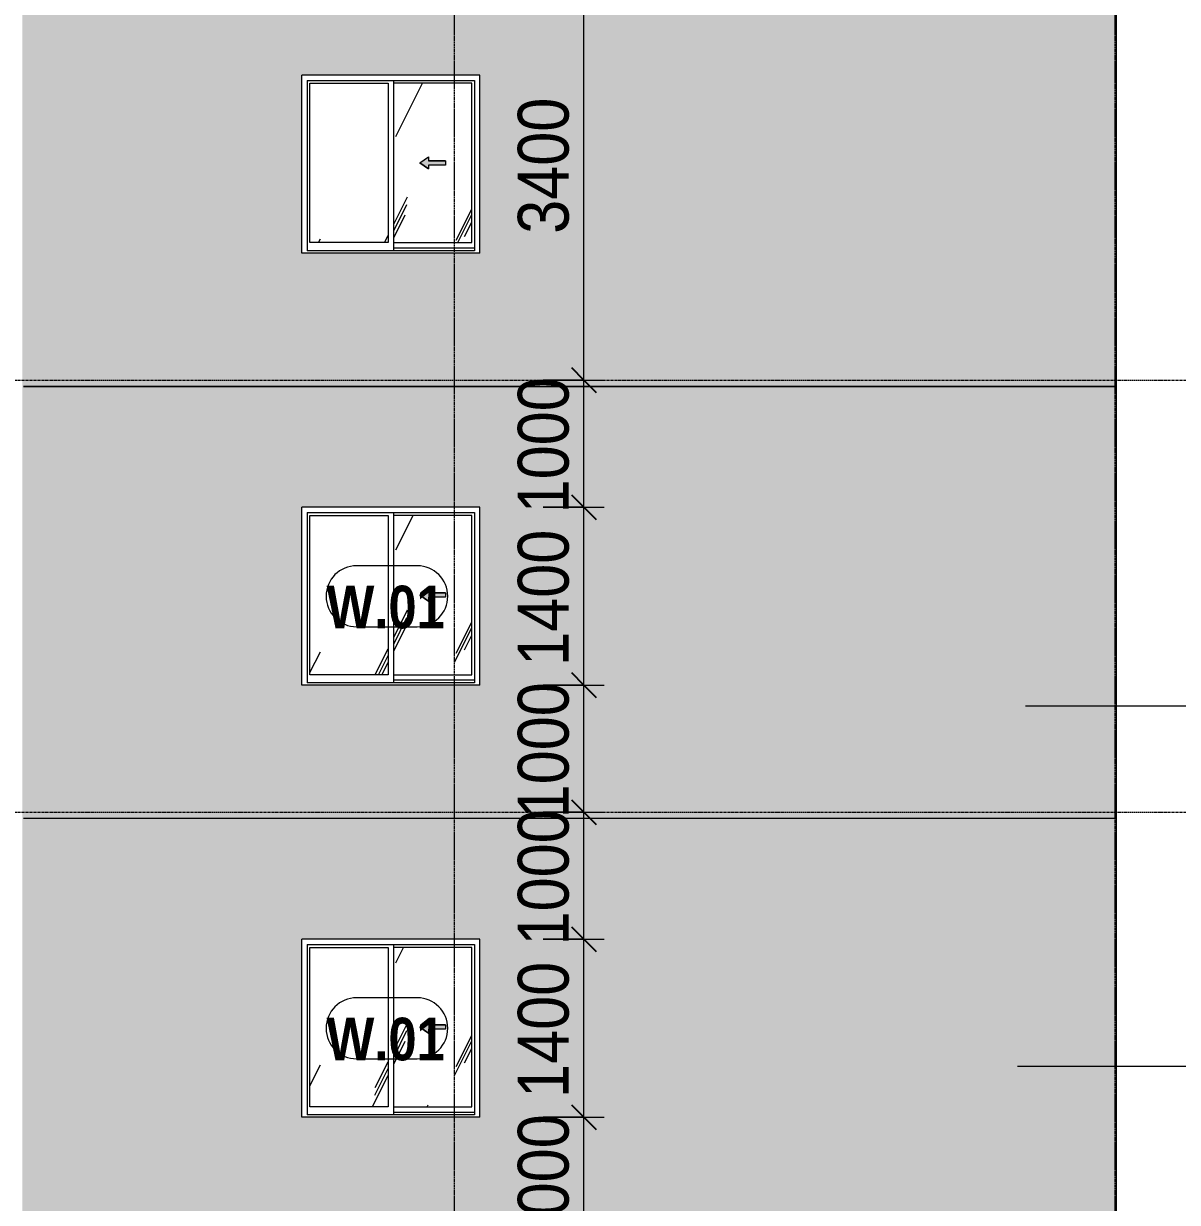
# Model space of a CAD drawing. Header units: millimetres. Extents: x -134153 to 99383, y -5233 to 35400.
# Drawn here: x -42243 to -33164, y 5930 to 15206 of the extents above; entities that cross this region are included whole.
import ezdxf

# ---------------------------------------------------------------- set-up
doc = ezdxf.new("R2010")
doc.units = ezdxf.units.MM
for name, pattern in [('1 NÉT CALL OUT', [6, 3, -3]), ('Centre', [31.75, 6.35, -4.7625, 15.875, -4.7625]), ('Grid Line', [22.225, 12.7, -3.175, 3.175, -3.175])]:
    doc.linetypes.add(name, pattern=pattern)
for name, color, linetype, lineweight in [('A-ANNO-DIMS', 211, 'Continuous', 9), ('A-ANNO-DIMS-160', 211, 'Continuous', 9), ('A-DETL-GENF', 92, 'Continuous', 9), ('A-DETL-GENF-1', 92, '1 NÉT CALL OUT', 9), ('A-FLOR-LEVL-2', 51, 'Centre', 9), ('A-GLAZ', 151, 'Continuous', 9), ('A-GLAZ-3', 7, '1 NÉT CALL OUT', 9), ('A-GLAZ-IDEN', 152, 'Continuous', 9), ('A-WALL', 113, 'Continuous', 9), ('A-WALL-IDEN', 211, 'Continuous', 9), ('A-WALL-PATT-2', 111, 'Continuous', 5), ('S-GRID-1', 1, 'Grid Line', 9)]:
    doc.layers.add(name, color=color, linetype=linetype, lineweight=lineweight)
doc.styles.add('Arial_B_1', font='arialbd_0.ttf', dxfattribs={"width": 0.85, "height": 336})
doc.styles.add('UTM Avo', font='UTM Avo.ttf', dxfattribs={"width": 0.9, "height": 400})
doc.dimstyles.new('1_Dim_chi_tiet_2_5', dxfattribs={"dimscale": 304.8, "dimtxt": 399.720379, "dimasz": 0.629921, "dimexe": 0.524934, "dimexo": 0.0625, "dimgap": 0.052493, "dimtad": 1, "dimdec": 0, "dimrnd": 5, "dimzin": 0, "dimdsep": 46, "dimtxsty": 'UTM Avo', "dimblk1": 'OBLIQUE', "dimblk2": 'OBLIQUE', "dimsah": 1, "dimcen": 0.09, "dimdle": 0.524934, "dimazin": 0, "dimtfac": 1, "dimtdec": 4, "dimtix": 1, "dimtmove": 0, "dimatfit": 3, "dimfxl": 1.049869, "dimfxlon": 1, "dimtvp": 1, "dimtolj": 1, "dimtzin": 0, "dimarcsym": 2})
pattern_1 = [(63.435, (-79954.8, 1311.3), (-0.002, 1625.6), [567.96, -3066.99]), (63.435, (-81580.4, 1311.3), (-0.002, 1625.6), [567.96, -3066.99]), (63.435, (-79176.65, 1625.35), (-0.002, 1625.6), [567.96, -3066.99]), (63.435, (-80802.25, 1625.35), (-0.002, 1625.6), [567.96, -3066.99]), (63.435, (-79294.4, 1514.5), (-0.002, 1625.6), [567.96, -3066.99]), (63.435, (-80920, 1514.5), (-0.002, 1625.6), [567.96, -3066.99]), (63.435, (-79414.5, 2149.4), (-0.002, 1625.6), [276.055, -3358.896]), (63.435, (-81040.1, 2149.4), (-0.002, 1625.6), [276.055, -3358.896]), (63.435, (-79493, 2051.15), (-0.002, 1625.6), [567.96, -3066.99]), (63.435, (-81118.6, 2051.15), (-0.002, 1625.6), [567.96, -3066.99]), (63.435, (-79479.15, 2121.7), (-0.002, 1625.6), [567.96, -3066.99]), (63.435, (-81104.76, 2121.7), (-0.002, 1625.6), [567.96, -3066.99]), (63.435, (-80135, 1812.2), (-0.002, 1625.6), [567.96, -3066.99]), (63.435, (-81760.6, 1812.2), (-0.002, 1625.6), [567.96, -3066.99]), (63.435, (-80121.15, 1895.35), (-0.002, 1625.6), [567.96, -3066.99]), (63.435, (-81746.75, 1895.35), (-0.002, 1625.6), [567.96, -3066.99]), (63.435, (-80117.4, 1955.3), (-0.002, 1625.6), [567.96, -3066.99]), (63.435, (-81743, 1955.3), (-0.002, 1625.6), [567.96, -3066.99])]

# ---------------------------------------------------------------- blocks, each defined once
blk = doc.blocks.new('1_FAMILY RVT - W01-WxH 1400x1400xmm-V8-TKCS_MẶT ĐỨNG HƯỚNG BẮC')
at = {"layer": 'A-DETL-GENF-1'}
blk.add_hatch(color=256, dxfattribs=at).paths.add_polyline_path([(-39057.1, 10662.1), (-39057.1, 10692.6), (-38921.7, 10692.6), (-38921.7, 10726.5), (-39057.1, 10726.5), (-39057.1, 10757), (-39124.9, 10709.5)])
at = {"layer": 'A-GLAZ'}
h = blk.add_hatch(dxfattribs=at)
h.set_pattern_fill('FP_1', color=256, style=0, pattern_type=2)
h.set_pattern_definition(pattern_1)
h.paths.add_polyline_path([(-39374.9, 10082.6), (-39374.9, 11336.5), (-39989.1, 11336.5), (-39989.1, 10082.6)])
h = blk.add_hatch(dxfattribs=at)
h.set_pattern_fill('FP_1', color=256, style=0, pattern_type=2)
h.set_pattern_definition(pattern_1)
h.paths.add_polyline_path([(-38716.1, 10082.6), (-38716.1, 11336.5), (-39330.4, 11336.5), (-39330.4, 10082.6)])
h.paths.add_polyline_path([(-39057.1, 10662.1), (-39124.9, 10709.5), (-39057.1, 10757), (-39057.1, 10726.5), (-38921.7, 10726.5), (-38921.7, 10692.6), (-39057.1, 10692.6)])
at = {"layer": 'A-DETL-GENF'}
for p, q in [((-39124.9, 10709.5), (-39057.1, 10757)), ((-39124.9, 10709.5), (-39057.1, 10757)), ((-39124.9, 10709.5), (-39057.1, 10662.1)), ((-39057.1, 10662.1), (-39124.9, 10709.5)), ((-39057.1, 10757), (-39057.1, 10726.5)), ((-39057.1, 10757), (-39057.1, 10726.5)), ((-38921.7, 10726.5), (-39057.1, 10726.5)), ((-39057.1, 10726.5), (-38921.7, 10726.5)), ((-39057.1, 10692.6), (-39057.1, 10662.1)), ((-38921.7, 10692.6), (-39057.1, 10692.6)), ((-39057.1, 10692.6), (-39057.1, 10662.1)), ((-38921.7, 10692.6), (-39057.1, 10692.6)), ((-38921.7, 10726.5), (-38921.7, 10692.6)), ((-38921.7, 10726.5), (-38921.7, 10692.6))]:
    blk.add_line(p, q, dxfattribs=at)
at = {"layer": 'A-GLAZ'}
for p, q in [((-38652.6, 11400), (-40052.6, 11400)), ((-40052.6, 10000), (-40052.6, 11400)), ((-40011.7, 11359.1), (-40011.7, 10019)), ((-40011.7, 11359.1), (-38693.6, 11359.1)), ((-39989.1, 11336.5), (-39374.9, 11336.5)), ((-39989.1, 10082.6), (-39989.1, 11336.5)), ((-39374.9, 11336.5), (-39374.9, 10082.6)), ((-39330.4, 10019), (-39330.4, 11359.1)), ((-38716.1, 11336.5), (-39330.4, 11336.5)), ((-38716.1, 10082.6), (-38716.1, 11336.5)), ((-38693.6, 11359.1), (-38693.6, 10019)), ((-38652.6, 10000), (-38652.6, 11400)), ((-38693.6, 10019), (-40011.7, 10019)), ((-39374.9, 10082.6), (-39989.1, 10082.6)), ((-39330.4, 10082.6), (-38716.1, 10082.6)), ((-38693.6, 10038.1), (-39330.4, 10038.1)), ((-38693.6, 10038.1), (-39330.4, 10038.1)), ((-38652.6, 10000), (-40052.6, 10000))]:
    blk.add_line(p, q, dxfattribs=at)
blk = doc.blocks.new('1_FAMILY RVT - W01-WxH 1400x1400xmm-V41-TKCS_MẶT ĐỨNG HƯỚNG BẮC')
at = {"layer": 'A-DETL-GENF-1'}
blk.add_hatch(color=256, dxfattribs=at).paths.add_polyline_path([(-39057.1, 7262.1), (-39057.1, 7292.6), (-38921.7, 7292.6), (-38921.7, 7326.5), (-39057.1, 7326.5), (-39057.1, 7357), (-39124.9, 7309.5)])
at = {"layer": 'A-GLAZ'}
h = blk.add_hatch(dxfattribs=at)
h.set_pattern_fill('FP_1', color=256, style=0, pattern_type=2)
h.set_pattern_definition(pattern_1)
h.paths.add_polyline_path([(-39374.9, 6682.5), (-39374.9, 7936.5), (-39989.1, 7936.5), (-39989.1, 6682.5)])
h = blk.add_hatch(dxfattribs=at)
h.set_pattern_fill('FP_1', color=256, style=0, pattern_type=2)
h.set_pattern_definition(pattern_1)
h.paths.add_polyline_path([(-38716.1, 6682.5), (-38716.1, 7936.5), (-39330.4, 7936.5), (-39330.4, 6682.5)])
h.paths.add_polyline_path([(-39057.1, 7262.1), (-39124.9, 7309.5), (-39057.1, 7357), (-39057.1, 7326.5), (-38921.7, 7326.5), (-38921.7, 7292.6), (-39057.1, 7292.6)])
at = {"layer": 'A-DETL-GENF'}
for p, q in [((-39124.9, 7309.5), (-39057.1, 7357)), ((-39124.9, 7309.5), (-39057.1, 7357)), ((-39057.1, 7357), (-39057.1, 7326.5)), ((-39057.1, 7357), (-39057.1, 7326.5)), ((-39124.9, 7309.5), (-39057.1, 7262.1)), ((-39057.1, 7262.1), (-39124.9, 7309.5)), ((-38921.7, 7326.5), (-39057.1, 7326.5)), ((-39057.1, 7326.5), (-38921.7, 7326.5)), ((-39057.1, 7292.6), (-39057.1, 7262.1)), ((-38921.7, 7292.6), (-39057.1, 7292.6)), ((-39057.1, 7292.6), (-39057.1, 7262.1)), ((-38921.7, 7292.6), (-39057.1, 7292.6)), ((-38921.7, 7326.5), (-38921.7, 7292.6)), ((-38921.7, 7326.5), (-38921.7, 7292.6))]:
    blk.add_line(p, q, dxfattribs=at)
at = {"layer": 'A-GLAZ'}
for p, q in [((-38652.6, 8000), (-40052.6, 8000)), ((-40052.6, 6600), (-40052.6, 8000)), ((-38652.6, 6600), (-38652.6, 8000)), ((-40011.7, 7959.1), (-40011.7, 6619)), ((-40011.7, 7959.1), (-38693.6, 7959.1)), ((-39989.1, 7936.5), (-39374.9, 7936.5)), ((-39989.1, 6682.5), (-39989.1, 7936.5)), ((-39374.9, 7936.5), (-39374.9, 6682.5)), ((-39330.4, 6619), (-39330.4, 7959.1)), ((-38716.1, 7936.5), (-39330.4, 7936.5)), ((-38716.1, 6682.5), (-38716.1, 7936.5)), ((-38693.6, 7959.1), (-38693.6, 6619)), ((-39374.9, 6682.5), (-39989.1, 6682.5)), ((-39330.4, 6682.5), (-38716.1, 6682.5)), ((-38652.6, 6600), (-40052.6, 6600)), ((-38693.6, 6619), (-40011.7, 6619)), ((-38693.6, 6638.1), (-39330.4, 6638.1)), ((-38693.6, 6638.1), (-39330.4, 6638.1))]:
    blk.add_line(p, q, dxfattribs=at)
blk = doc.blocks.new('1_FAMILY RVT - W01-WxH 1400x1400xmm-V139-TKCS_MẶT ĐỨNG HƯỚNG BẮC')
at = {"layer": 'A-DETL-GENF-1'}
blk.add_hatch(color=256, dxfattribs=at).paths.add_polyline_path([(-39057.1, 14062.1), (-39057.1, 14092.6), (-38921.7, 14092.6), (-38921.7, 14126.5), (-39057.1, 14126.5), (-39057.1, 14157), (-39124.9, 14109.5)])
at = {"layer": 'A-GLAZ'}
h = blk.add_hatch(dxfattribs=at)
h.set_pattern_fill('FP_1', color=256, style=0, pattern_type=2)
h.set_pattern_definition(pattern_1)
h.paths.add_polyline_path([(-39374.9, 13482.6), (-39374.9, 14736.5), (-39989.1, 14736.5), (-39989.1, 13482.6)])
h = blk.add_hatch(dxfattribs=at)
h.set_pattern_fill('FP_1', color=256, style=0, pattern_type=2)
h.set_pattern_definition(pattern_1)
h.paths.add_polyline_path([(-38716.1, 13482.6), (-38716.1, 14736.5), (-39330.4, 14736.5), (-39330.4, 13482.6)])
h.paths.add_polyline_path([(-39057.1, 14062.1), (-39124.9, 14109.5), (-39057.1, 14157), (-39057.1, 14126.5), (-38921.7, 14126.5), (-38921.7, 14092.6), (-39057.1, 14092.6)])
at = {"layer": 'A-DETL-GENF'}
for p, q in [((-39124.9, 14109.5), (-39057.1, 14157)), ((-39124.9, 14109.5), (-39057.1, 14157)), ((-39124.9, 14109.5), (-39057.1, 14062.1)), ((-39057.1, 14062.1), (-39124.9, 14109.5)), ((-39057.1, 14157), (-39057.1, 14126.5)), ((-39057.1, 14157), (-39057.1, 14126.5)), ((-38921.7, 14126.5), (-39057.1, 14126.5)), ((-39057.1, 14126.5), (-38921.7, 14126.5)), ((-38921.7, 14126.5), (-38921.7, 14092.6)), ((-38921.7, 14126.5), (-38921.7, 14092.6)), ((-39057.1, 14092.6), (-39057.1, 14062.1)), ((-38921.7, 14092.6), (-39057.1, 14092.6)), ((-39057.1, 14092.6), (-39057.1, 14062.1)), ((-38921.7, 14092.6), (-39057.1, 14092.6))]:
    blk.add_line(p, q, dxfattribs=at)
at = {"layer": 'A-GLAZ'}
for p, q in [((-38652.6, 14800), (-40052.6, 14800)), ((-40052.6, 13400), (-40052.6, 14800)), ((-40011.7, 14759.1), (-40011.7, 13419)), ((-40011.7, 14759.1), (-38693.6, 14759.1)), ((-39330.4, 13419), (-39330.4, 14759.1)), ((-38693.6, 14759.1), (-38693.6, 13419)), ((-38652.6, 13400), (-38652.6, 14800)), ((-39989.1, 14736.5), (-39374.9, 14736.5)), ((-39989.1, 13482.6), (-39989.1, 14736.5)), ((-39374.9, 14736.5), (-39374.9, 13482.6)), ((-38716.1, 14736.5), (-39330.4, 14736.5)), ((-38716.1, 13482.6), (-38716.1, 14736.5)), ((-39374.9, 13482.6), (-39989.1, 13482.6)), ((-39330.4, 13482.6), (-38716.1, 13482.6)), ((-38652.6, 13400), (-40052.6, 13400)), ((-38693.6, 13419), (-40011.7, 13419)), ((-38693.6, 13438.1), (-39330.4, 13438.1)), ((-38693.6, 13438.1), (-39330.4, 13438.1))]:
    blk.add_line(p, q, dxfattribs=at)
blk = doc.blocks.new('SSA-WINDOW TAG - 10-2062020-TKCS_MẶT ĐỨNG HƯỚNG BẮC')
at = {"layer": 'A-GLAZ-IDEN'}
for p, q in [((-121345.064287, 10854.4), (-121822.564287, 10854.4)), ((-121822.564287, 10374.4), (-121345.064287, 10374.4))]:
    blk.add_line(p, q, dxfattribs=at)
for centre, start, end in [((-121822.564287, 10614.4), 90, 270), ((-121345.064287, 10614.4), 270, 90)]:
    blk.add_arc(centre, 240, start, end, dxfattribs=at)
blk = doc.blocks.new('DIMBLOCK21-TKCS_MẶT ĐỨNG HƯỚNG BẮC')
at = {"layer": 'A-ANNO-DIMS-160', "lineweight": 25}
for p, q in [((-37834, 6600), (-37930, 6696)), ((-37834, 6600), (-37738, 6504)), ((-37834, 5600), (-37930, 5696)), ((-37834, 5600), (-37738, 5504))]:
    blk.add_line(p, q, dxfattribs=at)
at = {"layer": 'A-ANNO-DIMS-160'}
for p, q in [((-38154, 6600), (-37674, 6600)), ((-37834, 6600), (-38154, 6600)), ((-37834, 5600), (-37834, 6600)), ((-38154, 5600), (-37674, 5600)), ((-37834, 5600), (-38154, 5600))]:
    blk.add_line(p, q, dxfattribs=at)
at = {"layer": 'A-ANNO-DIMS-160', "color": 0, "insert": (-38353.7, 5552.2), "char_height": 400, "width": 1314.636, "attachment_point": 1, "rotation": 90, "line_spacing_factor": 1.110334, "style": 'UTM Avo'}
blk.add_mtext('1000', dxfattribs=at)
blk = doc.blocks.new('_Oblique')
at = {"color": 0, "linetype": 'ByBlock', "lineweight": -2}
blk.add_line((-0.5, -0.5), (0.5, 0.5), dxfattribs=at)
blk = doc.blocks.new('DIMBLOCK22-TKCS_MẶT ĐỨNG HƯỚNG BẮC')
at = {"layer": 'A-ANNO-DIMS-160', "lineweight": 25}
for p, q in [((-37834, 8000), (-37930, 8096)), ((-37834, 8000), (-37738, 7904)), ((-37834, 6600), (-37930, 6696)), ((-37834, 6600), (-37738, 6504))]:
    blk.add_line(p, q, dxfattribs=at)
at = {"layer": 'A-ANNO-DIMS-160'}
for p, q in [((-38154, 8000), (-37674, 8000)), ((-37834, 8000), (-38154, 8000)), ((-37834, 6600), (-37834, 8000)), ((-38154, 6600), (-37674, 6600)), ((-37834, 6600), (-38154, 6600))]:
    blk.add_line(p, q, dxfattribs=at)
at = {"layer": 'A-ANNO-DIMS-160', "color": 0, "insert": (-38353.7, 6752.2), "char_height": 400, "width": 1314.636, "attachment_point": 1, "rotation": 90, "line_spacing_factor": 1.110334, "style": 'UTM Avo'}
blk.add_mtext('1400', dxfattribs=at)
blk = doc.blocks.new('DIMBLOCK23-TKCS_MẶT ĐỨNG HƯỚNG BẮC')
at = {"layer": 'A-ANNO-DIMS-160', "lineweight": 25}
for p, q in [((-37834, 9000), (-37930, 9096)), ((-37834, 9000), (-37738, 8904)), ((-37834, 8000), (-37930, 8096)), ((-37834, 8000), (-37738, 7904))]:
    blk.add_line(p, q, dxfattribs=at)
at = {"layer": 'A-ANNO-DIMS-160'}
for p, q in [((-38154, 9000), (-37674, 9000)), ((-37834, 9000), (-38154, 9000)), ((-37834, 8000), (-37834, 9000)), ((-38154, 8000), (-37674, 8000)), ((-37834, 8000), (-38154, 8000))]:
    blk.add_line(p, q, dxfattribs=at)
at = {"layer": 'A-ANNO-DIMS-160', "color": 0, "insert": (-38353.7, 7952.2), "char_height": 400, "width": 1314.636, "attachment_point": 1, "rotation": 90, "line_spacing_factor": 1.110334, "style": 'UTM Avo'}
blk.add_mtext('1000', dxfattribs=at)
blk = doc.blocks.new('DIMBLOCK24-TKCS_MẶT ĐỨNG HƯỚNG BẮC')
at = {"layer": 'A-ANNO-DIMS-160', "lineweight": 25}
for p, q in [((-37834, 10000), (-37930, 10096)), ((-37834, 10000), (-37738, 9904)), ((-37834, 9000), (-37930, 9096)), ((-37834, 9000), (-37738, 8904))]:
    blk.add_line(p, q, dxfattribs=at)
at = {"layer": 'A-ANNO-DIMS-160'}
for p, q in [((-38154, 10000), (-37674, 10000)), ((-37834, 10000), (-38154, 10000)), ((-37834, 9000), (-37834, 10000)), ((-38154, 9000), (-37674, 9000)), ((-37834, 9000), (-38154, 9000))]:
    blk.add_line(p, q, dxfattribs=at)
at = {"layer": 'A-ANNO-DIMS-160', "color": 0, "insert": (-38353.7, 8952.2), "char_height": 400, "width": 1314.636, "attachment_point": 1, "rotation": 90, "line_spacing_factor": 1.110334, "style": 'UTM Avo'}
blk.add_mtext('1000', dxfattribs=at)
blk = doc.blocks.new('DIMBLOCK25-TKCS_MẶT ĐỨNG HƯỚNG BẮC')
at = {"layer": 'A-ANNO-DIMS-160', "lineweight": 25}
for p, q in [((-37834, 11400), (-37930, 11496)), ((-37834, 11400), (-37738, 11304)), ((-37834, 10000), (-37930, 10096)), ((-37834, 10000), (-37738, 9904))]:
    blk.add_line(p, q, dxfattribs=at)
at = {"layer": 'A-ANNO-DIMS-160'}
for p, q in [((-38154, 11400), (-37674, 11400)), ((-37834, 11400), (-38154, 11400)), ((-37834, 10000), (-37834, 11400)), ((-38154, 10000), (-37674, 10000)), ((-37834, 10000), (-38154, 10000))]:
    blk.add_line(p, q, dxfattribs=at)
at = {"layer": 'A-ANNO-DIMS-160', "color": 0, "insert": (-38353.7, 10152.2), "char_height": 400, "width": 1314.636, "attachment_point": 1, "rotation": 90, "line_spacing_factor": 1.110334, "style": 'UTM Avo'}
blk.add_mtext('1400', dxfattribs=at)
blk = doc.blocks.new('DIMBLOCK26-TKCS_MẶT ĐỨNG HƯỚNG BẮC')
at = {"layer": 'A-ANNO-DIMS-160', "lineweight": 25}
for p, q in [((-37834, 12400), (-37930, 12496)), ((-37834, 12400), (-37738, 12304)), ((-37834, 11400), (-37930, 11496)), ((-37834, 11400), (-37738, 11304))]:
    blk.add_line(p, q, dxfattribs=at)
at = {"layer": 'A-ANNO-DIMS-160'}
for p, q in [((-38154, 12400), (-37674, 12400)), ((-37834, 12400), (-38154, 12400)), ((-37834, 11400), (-37834, 12400)), ((-38154, 11400), (-37674, 11400)), ((-37834, 11400), (-38154, 11400))]:
    blk.add_line(p, q, dxfattribs=at)
at = {"layer": 'A-ANNO-DIMS-160', "color": 0, "insert": (-38353.7, 11352.2), "char_height": 400, "width": 1314.636, "attachment_point": 1, "rotation": 90, "line_spacing_factor": 1.110334, "style": 'UTM Avo'}
blk.add_mtext('1000', dxfattribs=at)
blk = doc.blocks.new('DIMBLOCK27-TKCS_MẶT ĐỨNG HƯỚNG BẮC')
at = {"layer": 'A-ANNO-DIMS-160', "lineweight": 25}
for p, q in [((-37834, 15800), (-37930, 15896)), ((-37834, 15800), (-37738, 15704)), ((-37834, 12400), (-37930, 12496)), ((-37834, 12400), (-37738, 12304))]:
    blk.add_line(p, q, dxfattribs=at)
at = {"layer": 'A-ANNO-DIMS-160'}
for p, q in [((-38154, 15800), (-37674, 15800)), ((-37834, 15800), (-38154, 15800)), ((-37834, 12400), (-37834, 15800)), ((-38154, 12400), (-37674, 12400)), ((-37834, 12400), (-38154, 12400))]:
    blk.add_line(p, q, dxfattribs=at)
at = {"layer": 'A-ANNO-DIMS-160', "color": 0, "insert": (-38353.7, 13552.2), "char_height": 400, "width": 1314.636, "attachment_point": 1, "rotation": 90, "line_spacing_factor": 1.110334, "style": 'UTM Avo'}
blk.add_mtext('3400', dxfattribs=at)

msp = doc.modelspace()

# ---------------------------------------------------------------- hatches: boundary and pattern name
at = {"layer": 'A-WALL-PATT-2'}
for points in [[(-42242.6, 12350), (-42242.6, 15750), (-42252.6, 15750), (-42252.6, 12350)], [(-42242.6, 8950), (-42242.6, 12350), (-42252.6, 12350), (-42252.6, 8950)], [(-42242.6, 5550), (-42242.6, 8950), (-42252.6, 8950), (-42252.6, 5550)]]:
    msp.add_hatch(color=256, dxfattribs=at).paths.add_polyline_path(points)
h = msp.add_hatch(color=256, dxfattribs=at)
h.paths.add_polyline_path([(-42242.6, 12350), (-33642.6, 12350), (-33642.6, 15750), (-42242.6, 15750), (-42242.6, 12380.5)])
h.paths.add_polyline_path([(-39338.5, 13400), (-40052.6, 13400), (-40052.6, 14800), (-38652.6, 14800), (-38652.6, 13400), (-38693.6, 13400)])
h = msp.add_hatch(color=256, dxfattribs=at)
h.paths.add_polyline_path([(-42242.6, 8950), (-33642.6, 8950), (-33642.6, 12350), (-42242.6, 12350), (-42242.6, 9828.8)])
h.paths.add_polyline_path([(-39338.5, 10000), (-40052.6, 10000), (-40052.6, 11400), (-38652.6, 11400), (-38652.6, 10000), (-38693.6, 10000)])
h = msp.add_hatch(color=256, dxfattribs=at)
h.paths.add_polyline_path([(-42242.6, 5550), (-33642.6, 5550), (-33642.6, 8950), (-42242.6, 8950), (-42242.6, 5550)])
h.paths.add_polyline_path([(-40011.7, 6600), (-40052.6, 6600), (-40052.6, 8000), (-38652.6, 8000), (-38652.6, 6600), (-39338.5, 6600)])

# ---------------------------------------------------------------- linework, layer by layer
at = {"layer": 'A-FLOR-LEVL-2'}
for p, q in [((-134152.6, 12400), (-25724.3, 12400)), ((-134152.6, 9000), (-25724.3, 9000))]:
    msp.add_line(p, q, dxfattribs=at)
at = {"layer": 'A-WALL'}
for p, q in [((-33642.6, 5550), (-33642.6, 29350)), ((-33642.6, 12350), (-42242.6, 12350)), ((-42242.6, 12350), (-33642.6, 12350)), ((-33642.6, 8950), (-42242.6, 8950))]:
    msp.add_line(p, q, dxfattribs=at)
at = {"layer": 'A-WALL-IDEN'}
for p, q in [((-34358.7, 9837.3), (-32080.2, 9835.7)), ((-34423.1, 7001.8), (-32080.2, 7000.2))]:
    msp.add_line(p, q, dxfattribs=at)
at = {"layer": 'S-GRID-1'}
for p, q in [((-38852.6, 207.3), (-38852.6, 30285.9)), ((-33652.6, 207.3), (-33652.6, 30285.9))]:
    msp.add_line(p, q, dxfattribs=at)

# ---------------------------------------------------------------- block references
at = {"layer": 'A-GLAZ-3'}
for name in ['1_FAMILY RVT - W01-WxH 1400x1400xmm-V139-TKCS_MẶT ĐỨNG HƯỚNG BẮC', '1_FAMILY RVT - W01-WxH 1400x1400xmm-V8-TKCS_MẶT ĐỨNG HƯỚNG BẮC', '1_FAMILY RVT - W01-WxH 1400x1400xmm-V41-TKCS_MẶT ĐỨNG HƯỚNG BẮC']:
    msp.add_blockref(name, (0, 0), dxfattribs=at)
at = {"layer": 'A-GLAZ-IDEN'}
for p in [(82199.9, 85.6), (82199.9, -3314.4)]:
    msp.add_blockref('SSA-WINDOW TAG - 10-2062020-TKCS_MẶT ĐỨNG HƯỚNG BẮC', p, dxfattribs=at)

# ---------------------------------------------------------------- texts
at = {"layer": 'A-GLAZ-IDEN', "char_height": 336, "width": 962.88, "attachment_point": 5, "line_spacing_factor": 0.936439, "style": 'Arial_B_1'}
for insert in [(-39393.8, 10612.7), (-39393.8, 7212.7)]:
    msp.add_mtext('\\pt6.80064,13.60128,20.39856,27.1992,33.99984,40.80048,47.60112,54.3984,61.19904,67.99968,74.80032,81.60096,88.4016,95.19888,101.99952,108.80016,115.6008,122.40144,129.19872,135.99936,142.8,149.60064,156.40128,163.19856,169.9992,176.79984,183.60048,190.40112,197.1984,203.99904,210.79968,217.60032;W.01', dxfattribs=dict(at, insert=insert))

# ---------------------------------------------------------------- dimensions: what is measured, and where the dimension line sits
at = {"layer": 'A-ANNO-DIMS'}
for base, p1, p2, override, picture, middle in [((-37834, 15800), (-38154, 12400), (-38154, 15800), {"dimpost": '<>', "dimfxl": 3400}, 'DIMBLOCK27-TKCS_MẶT ĐỨNG HƯỚNG BẮC', (-38057, 14100)), ((-37834, 12400), (-38154, 11400), (-38154, 12400), {"dimpost": '<>', "dimfxl": 1000}, 'DIMBLOCK26-TKCS_MẶT ĐỨNG HƯỚNG BẮC', (-38057, 11900)), ((-37834, 11400), (-38154, 10000), (-38154, 11400), {"dimpost": '<>', "dimfxl": 1400}, 'DIMBLOCK25-TKCS_MẶT ĐỨNG HƯỚNG BẮC', (-38057, 10700)), ((-37834, 10000), (-38154, 9000), (-38154, 10000), {"dimpost": '<>', "dimfxl": 1000}, 'DIMBLOCK24-TKCS_MẶT ĐỨNG HƯỚNG BẮC', (-38057, 9500)), ((-37834, 9000), (-38154, 8000), (-38154, 9000), {"dimpost": '<>', "dimfxl": 1000}, 'DIMBLOCK23-TKCS_MẶT ĐỨNG HƯỚNG BẮC', (-38057, 8500)), ((-37834, 8000), (-38154, 6600), (-38154, 8000), {"dimpost": '<>', "dimfxl": 1400}, 'DIMBLOCK22-TKCS_MẶT ĐỨNG HƯỚNG BẮC', (-38057, 7300)), ((-37834, 6600), (-38154, 5600), (-38154, 6600), {"dimpost": '<>', "dimfxl": 1000}, 'DIMBLOCK21-TKCS_MẶT ĐỨNG HƯỚNG BẮC', (-38057, 6100))]:
    dim = msp.add_linear_dim(base=base, p1=p1, p2=p2, angle=90, dimstyle='1_Dim_chi_tiet_2_5', override=override, dxfattribs=at)
    dim.commit()
    dim.dimension.update_dxf_attribs({"geometry": picture, "text_midpoint": middle})

doc.saveas('drawing.dxf')
